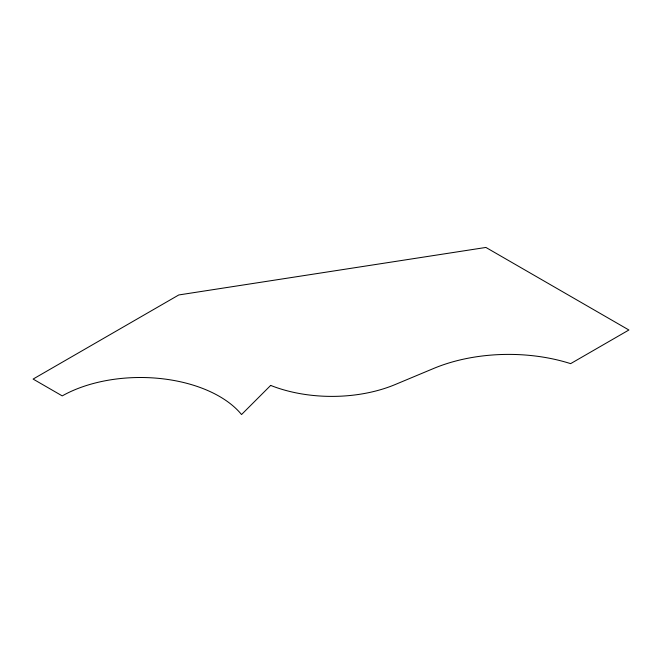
<?xml version="1.0" encoding="UTF-8"?>
<svg xmlns="http://www.w3.org/2000/svg" width="662" height="662" viewBox="0 0 662 662"><rect width="100%" height="100%" fill="white"/><g stroke="black" fill="none" stroke-linecap="round" stroke-linejoin="round"><path stroke-width="0.99" d="M270.675 385.416L241.539 414.553A111.795 64.545 0 0 0 62.236 395.893L33.1 379.069L178.79 294.954L485.908 247.447L628.9 329.999L570.627 363.645A127.749 73.755 0 0 0 433.751 368.42L395.197 384.539A107.964 62.336 0 0 1 270.675 385.416"/></g></svg>
